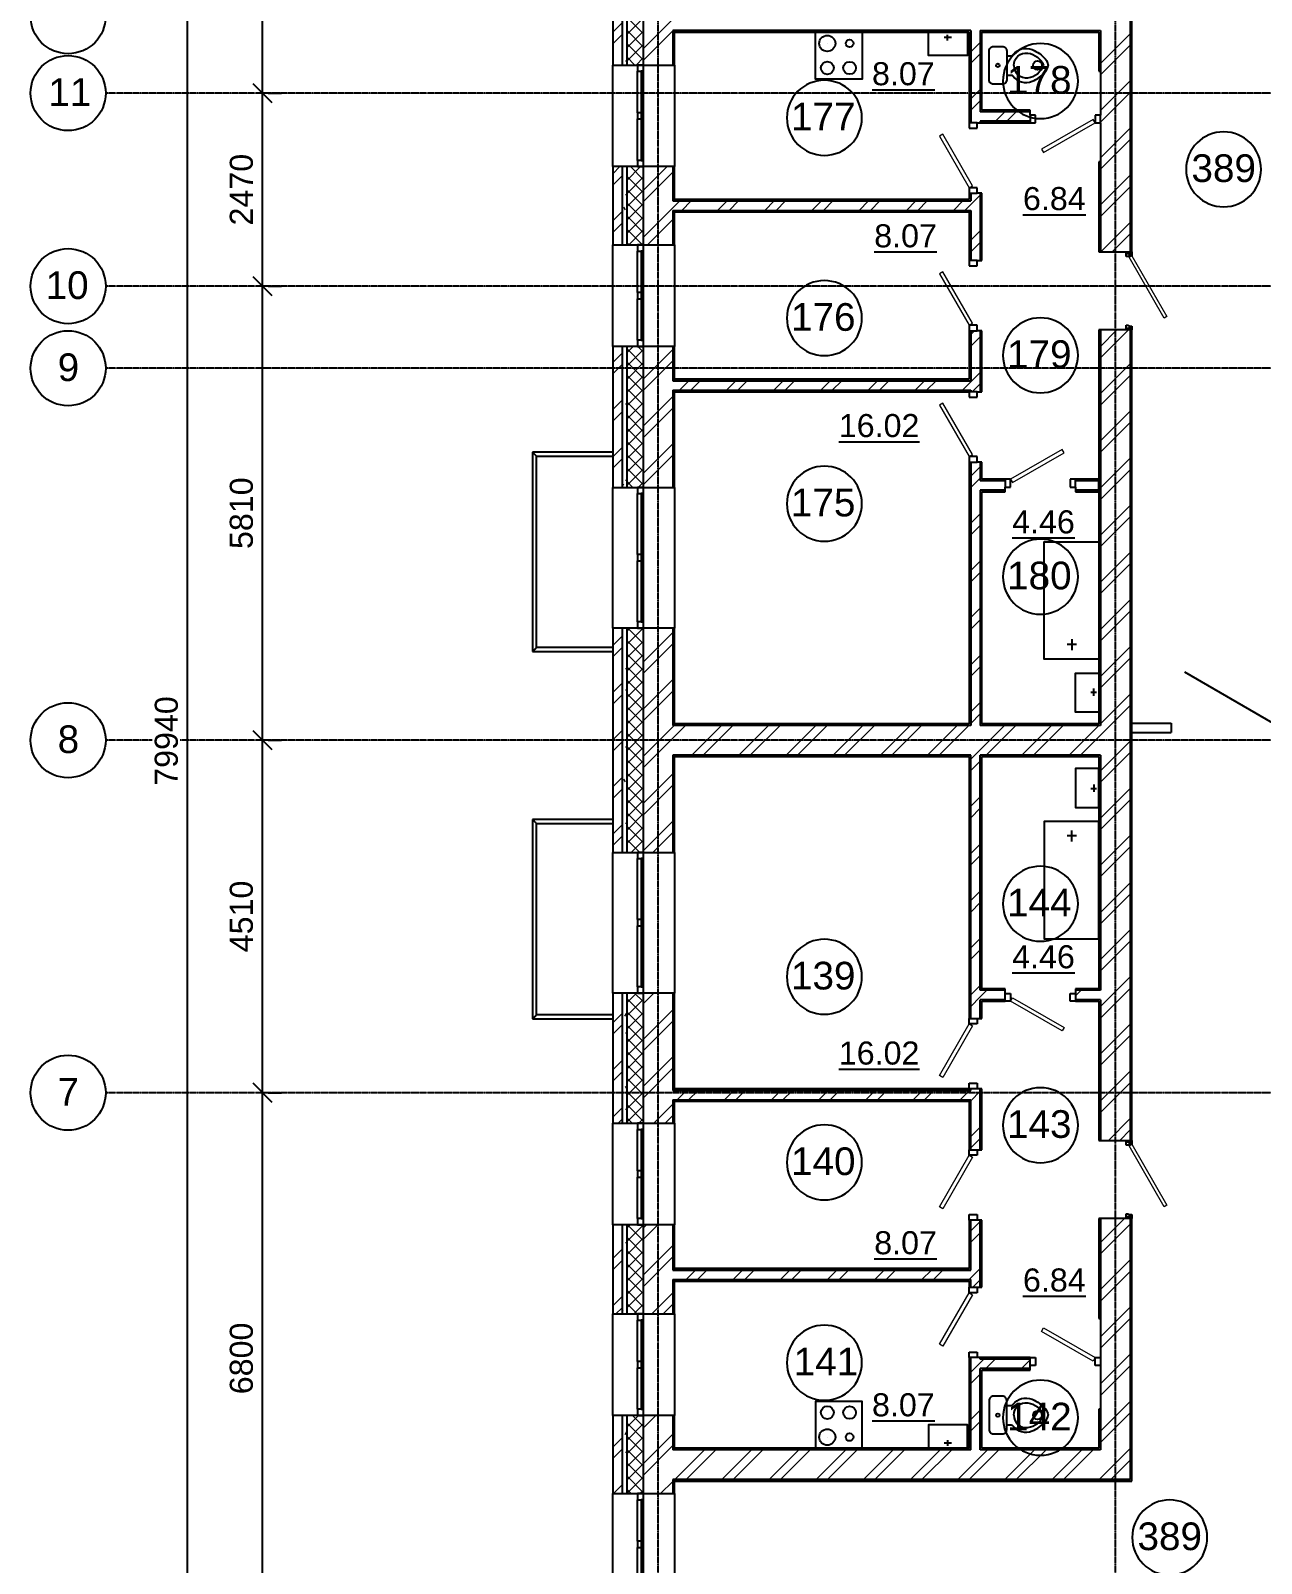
# Model space of a CAD drawing. Header units: millimetres. Extents: x -3463 to 813393, y -106315 to 159215.
# Drawn here: x 174326 to 190069, y 32450 to 52061 of the extents above; entities that cross this region are included whole.
import ezdxf

# ---------------------------------------------------------------- set-up
doc = ezdxf.new("R2010")
doc.units = ezdxf.units.MM
doc.linetypes.add('Линия сетки', pattern=[22.225, 12.7, -3.175, 3.175, -3.175])
doc.layers.add('AXIS_', color=252, linetype='Continuous')
doc.layers.add('PLANS_', color=252, linetype='Continuous')
doc.styles.add('arial', font='arial.ttf')
doc.styles.add('Arial_1', font='arial.ttf', dxfattribs={"height": 295.05988})

# ---------------------------------------------------------------- blocks, each defined once
blk = doc.blocks.new('_Oblique')
at = {"color": 0, "linetype": 'ByBlock', "lineweight": -2}
blk.add_line((-0.5, -0.5), (0.5, 0.5), dxfattribs=at)
blk = doc.blocks.new('A$Cd9ce3b92')
at = {"layer": 'AXIS_', "linetype": 'Линия сетки'}
for p, q in [((-6829, -44949), (-6829, 40039)), ((-979, -44949), (-979, 40039)), ((14647, 6864), (-13895, 6864)), ((14647, 4394), (-13895, 4394)), ((14647, 3344), (-13895, 3344)), ((14647, -1416), (-13895, -1416)), ((14647, -5926), (-13895, -5926))]:
    blk.add_line(p, q, dxfattribs=at)
at = {"layer": 'AXIS_'}
for p, q in [((-12848, -41636), (-12848, 38784)), ((-11888, 6624), (-11888, 13904)), ((-11888, 4154), (-11888, 7104)), ((-11817, 6864), (-11648, 6864)), ((-11817, 6864), (-11648, 6864)), ((-11888, -1656), (-11888, 4634)), ((-11817, 4394), (-11648, 4394)), ((-11817, 4394), (-11648, 4394)), ((-11888, -6166), (-11888, -1176)), ((-11817, -1416), (-11648, -1416)), ((-11817, -1416), (-11648, -1416)), ((-11888, -12966), (-11888, -5686)), ((-11817, -5926), (-11648, -5926)), ((-11817, -5926), (-11648, -5926))]:
    blk.add_line(p, q, dxfattribs=at)
for centre in [(-14375, 7849), (-14375, 6864), (-14375, 4394), (-14375, 3344), (-14375, -1416), (-14375, -5926)]:
    blk.add_circle(centre, 480, dxfattribs=at)
at = {"layer": 'PLANS_', "lineweight": 25}
for p, q in [((-7409, 9794), (-7409, 7224)), ((-769, 4834), (-769, 9109)), ((-6619, 7224), (-6619, 7644)), ((-6619, 7644), (-2849, 7644)), ((-2849, 7644), (-2849, 6484)), ((-2689, 6644), (-2689, 7644)), ((-2689, 7644), (-1189, 7644)), ((-1189, 7644), (-1189, 7144)), ((-7409, 7224), (-6619, 7224)), ((-1189, 7144), (-1169, 7144)), ((-1169, 7144), (-1169, 6584)), ((-2749, 6484), (-2069, 6484)), ((-2069, 6644), (-2689, 6644)), ((-2069, 6584), (-2069, 6644)), ((-1169, 6484), (-1169, 5984)), ((-6619, 5924), (-7409, 5924)), ((-7409, 5924), (-7409, 4924)), ((-6619, 5504), (-6619, 5924)), ((-1169, 5984), (-1189, 5984)), ((-1189, 5984), (-1189, 4834)), ((-2849, 5504), (-6619, 5504)), ((-2849, 5584), (-2849, 5504)), ((-2689, 5584), (-2749, 5584)), ((-2689, 4724), (-2689, 5584)), ((-6619, 4924), (-6619, 5344)), ((-6619, 5344), (-2849, 5344)), ((-2849, 5344), (-2849, 4724)), ((-7409, 4924), (-6619, 4924)), ((-2749, 4724), (-2689, 4724)), ((-1189, 4834), (-839, 4834)), ((-2849, 3824), (-2849, 3204)), ((-2689, 3824), (-2749, 3824)), ((-2689, 3044), (-2689, 3824)), ((-839, 3834), (-1189, 3834)), ((-1189, 3834), (-1189, -1206)), ((-769, -6536), (-769, 3834)), ((-6619, 3624), (-7409, 3624)), ((-7409, 3624), (-7409, 1819)), ((-6619, 3204), (-6619, 3624)), ((-2849, 3204), (-6619, 3204)), ((-6619, 1819), (-6619, 3044)), ((-6619, 3044), (-2849, 3044)), ((-2749, 3044), (-2689, 3044)), ((-2849, 2144), (-2849, -1206)), ((-2689, 2144), (-2749, 2144)), ((-2689, 1924), (-2689, 2144)), ((-7409, 1819), (-6619, 1819)), ((-2389, 1924), (-2689, 1924)), ((-2389, 1764), (-2389, 1824)), ((-1189, 1924), (-1489, 1924)), ((-1489, 1824), (-1489, 1764)), ((-1189, 1764), (-1189, 1924)), ((-2689, -1206), (-2689, 1764)), ((-2689, 1764), (-2389, 1764)), ((-1489, 1764), (-1189, 1764)), ((-6619, 19), (-7409, 19)), ((-7409, 19), (-7409, -2851)), ((-6619, -1206), (-6619, 19)), ((-2849, -1206), (-6619, -1206)), ((-1189, -1206), (-2689, -1206)), ((-6619, -2851), (-6619, -1626)), ((-6619, -1626), (-2849, -1626)), ((-2849, -1626), (-2849, -4976)), ((-2689, -1626), (-1189, -1626)), ((-2689, -4596), (-2689, -1626)), ((-1189, -1626), (-1189, -4596)), ((-7409, -2851), (-6619, -2851)), ((-6619, -4651), (-7409, -4651)), ((-7409, -4651), (-7409, -6316)), ((-6619, -5876), (-6619, -4651)), ((-2389, -4596), (-2689, -4596)), ((-2389, -4656), (-2389, -4596)), ((-1189, -4596), (-1489, -4596)), ((-1489, -4596), (-1489, -4656)), ((-2689, -4976), (-2689, -4756)), ((-2689, -4756), (-2389, -4756)), ((-1489, -4756), (-1189, -4756)), ((-1189, -4756), (-1189, -6536)), ((-2749, -4976), (-2689, -4976)), ((-2849, -5876), (-6619, -5876)), ((-2689, -5876), (-2749, -5876)), ((-2689, -6656), (-2689, -5876)), ((-6619, -6316), (-6619, -6036)), ((-6619, -6036), (-2849, -6036)), ((-2849, -6036), (-2849, -6656)), ((-7409, -6316), (-6619, -6316)), ((-2749, -6656), (-2689, -6656)), ((-1189, -6536), (-839, -6536)), ((-6619, -7616), (-7409, -7616)), ((-7409, -7616), (-7409, -8756)), ((-6619, -8176), (-6619, -7616)), ((-2849, -7556), (-2849, -8176)), ((-2689, -7556), (-2749, -7556)), ((-2689, -8416), (-2689, -7556)), ((-839, -7536), (-1189, -7536)), ((-1189, -7536), (-1189, -8816)), ((-769, -10896), (-769, -7536)), ((-2849, -8176), (-6619, -8176)), ((-6619, -8756), (-6619, -8336)), ((-6619, -8336), (-2849, -8336)), ((-2849, -8336), (-2849, -8416)), ((-2749, -8416), (-2689, -8416)), ((-7409, -8756), (-6619, -8756)), ((-1189, -8816), (-1169, -8816)), ((-1169, -8816), (-1169, -9316)), ((-2849, -9316), (-2849, -10476)), ((-2069, -9316), (-2749, -9316)), ((-2689, -10476), (-2689, -9476)), ((-2689, -9476), (-2069, -9476)), ((-2069, -9476), (-2069, -9416)), ((-1169, -9416), (-1169, -9976)), ((-1169, -9976), (-1189, -9976)), ((-1189, -9976), (-1189, -10476)), ((-6619, -10056), (-7409, -10056)), ((-7409, -10056), (-7409, -11056)), ((-6619, -10476), (-6619, -10056)), ((-2849, -10476), (-6619, -10476)), ((-1189, -10476), (-2689, -10476)), ((-6619, -11056), (-6619, -10896)), ((-6619, -10896), (-769, -10896)), ((-7409, -11056), (-6619, -11056))]:
    blk.add_line(p, q, dxfattribs=at)
at = {"layer": 'PLANS_'}
for p, q in [((-7289, 9794), (-7289, 7224)), ((-7229, 9794), (-7229, 7224)), ((-7019, 9794), (-7019, 7224)), ((-789, 9089), (-789, 4834)), ((-6639, 7664), (-6639, 7224)), ((-2829, 7664), (-6639, 7664)), ((-6619, 7664), (-6619, 7644)), ((-2829, 7664), (-2829, 6484)), ((-2709, 7664), (-2709, 6624)), ((-2709, 7664), (-1169, 7664)), ((-1169, 7664), (-1169, 7144)), ((-7409, 5924), (-7409, 7224)), ((-7014, 7224), (-7094, 7224)), ((-7094, 7224), (-7094, 7144)), ((-7094, 7144), (-7014, 7144)), ((-7094, 6614), (-7094, 7144)), ((-7014, 7144), (-7044, 7144)), ((-7044, 7144), (-7044, 6004)), ((-7014, 7144), (-7014, 7224)), ((-7014, 6004), (-7014, 7144)), ((-6619, 7224), (-6619, 5924)), ((-7014, 6614), (-7094, 6614)), ((-7094, 6614), (-7094, 6534)), ((-7094, 6534), (-7014, 6534)), ((-7094, 6004), (-7094, 6534)), ((-7014, 6534), (-7014, 6614)), ((-2749, 6484), (-2849, 6484)), ((-2849, 6484), (-2849, 6414)), ((-2749, 6414), (-2749, 6484)), ((-2069, 6624), (-2709, 6624)), ((-2709, 6504), (-2709, 6484)), ((-2069, 6504), (-2709, 6504)), ((-1999, 6584), (-2069, 6584)), ((-2069, 6584), (-2069, 6484)), ((-2069, 6484), (-1999, 6484)), ((-1999, 6484), (-1999, 6584)), ((-1169, 6584), (-1239, 6584)), ((-1239, 6584), (-1239, 6484)), ((-1239, 6484), (-1169, 6484)), ((-1169, 6484), (-1169, 6584)), ((-2849, 6414), (-2749, 6414)), ((-7289, 5924), (-7289, 4924)), ((-7229, 5924), (-7229, 4924)), ((-7014, 6004), (-7094, 6004)), ((-7094, 6004), (-7094, 5924)), ((-7094, 5924), (-7014, 5924)), ((-7044, 6004), (-7014, 6004)), ((-7019, 5924), (-7019, 4924)), ((-7014, 5924), (-7014, 6004)), ((-6639, 5924), (-6639, 5484)), ((-1169, 5984), (-1169, 4834)), ((-6619, 5504), (-6619, 5484)), ((-2849, 5654), (-2849, 5584)), ((-2749, 5654), (-2849, 5654)), ((-2849, 5584), (-2749, 5584)), ((-2829, 5584), (-2829, 5484)), ((-2749, 5584), (-2749, 5654)), ((-2709, 5584), (-2709, 4724)), ((-6639, 5484), (-2829, 5484)), ((-6639, 5364), (-6639, 4924)), ((-6639, 5364), (-2829, 5364)), ((-6619, 5364), (-6619, 5344)), ((-2829, 5364), (-2829, 4724)), ((-7409, 3624), (-7409, 4924)), ((-7014, 4924), (-7094, 4924)), ((-7094, 4924), (-7094, 4844)), ((-7014, 4844), (-7014, 4924)), ((-6619, 4924), (-6619, 3624)), ((-7094, 4844), (-7014, 4844)), ((-7094, 4314), (-7094, 4844)), ((-7014, 4844), (-7044, 4844)), ((-7044, 4844), (-7044, 3704)), ((-7014, 3704), (-7014, 4844)), ((-2749, 4724), (-2849, 4724)), ((-2849, 4724), (-2849, 4654)), ((-2749, 4654), (-2749, 4724)), ((-839, 4834), (-769, 4834)), ((-839, 4814), (-839, 4834)), ((-839, 4774), (-839, 4814)), ((-839, 4814), (-769, 4814)), ((-769, 4814), (-839, 4814)), ((-809, 4774), (-839, 4774)), ((-809, 4784), (-809, 4774)), ((-769, 4784), (-809, 4784)), ((-769, 4834), (-769, 4814)), ((-769, 4814), (-769, 4784)), ((-2849, 4654), (-2749, 4654)), ((-7014, 4314), (-7094, 4314)), ((-7094, 4314), (-7094, 4234)), ((-7094, 4234), (-7014, 4234)), ((-7094, 3704), (-7094, 4234)), ((-7014, 4234), (-7014, 4314)), ((-2849, 3894), (-2849, 3824)), ((-2749, 3894), (-2849, 3894)), ((-2849, 3824), (-2749, 3824)), ((-2829, 3824), (-2829, 3184)), ((-2749, 3824), (-2749, 3894)), ((-2709, 3824), (-2709, 3044)), ((-1169, 3834), (-1169, -1226)), ((-839, 3894), (-809, 3894)), ((-839, 3854), (-839, 3894)), ((-769, 3854), (-839, 3854)), ((-839, 3834), (-839, 3854)), ((-839, 3854), (-769, 3854)), ((-769, 3834), (-839, 3834)), ((-809, 3894), (-809, 3884)), ((-809, 3884), (-769, 3884)), ((-789, 3834), (-789, -6536)), ((-769, 3884), (-769, 3854)), ((-769, 3854), (-769, 3834)), ((-7289, 3624), (-7289, 1819)), ((-7229, 3624), (-7229, 1819)), ((-7014, 3704), (-7094, 3704)), ((-7094, 3704), (-7094, 3624)), ((-7094, 3624), (-7014, 3624)), ((-7044, 3704), (-7014, 3704)), ((-7019, 3624), (-7019, 1819)), ((-7014, 3624), (-7014, 3704)), ((-6639, 3624), (-6639, 3184)), ((-6639, 3184), (-2829, 3184)), ((-6619, 3204), (-6619, 3184)), ((-6639, 3064), (-6639, 1819)), ((-6639, 3064), (-2829, 3064)), ((-6619, 3064), (-6619, 3044)), ((-2749, 3044), (-2849, 3044)), ((-2849, 3044), (-2849, 2974)), ((-2849, 2974), (-2749, 2974)), ((-2829, 3064), (-2829, 3044)), ((-2749, 2974), (-2749, 3044)), ((-7409, 2269), (-8434, 2269)), ((-8434, 2269), (-8434, -281)), ((-8384, 2219), (-7409, 2219)), ((-8384, -231), (-8384, 2219)), ((-2849, 2214), (-2849, 2144)), ((-2749, 2214), (-2849, 2214)), ((-2749, 2144), (-2749, 2214)), ((-2849, 2144), (-2749, 2144)), ((-2829, 2144), (-2829, -1226)), ((-2709, 2144), (-2709, 1904)), ((-7409, 19), (-7409, 1819)), ((-7014, 1819), (-7094, 1819)), ((-7094, 1819), (-7094, 1739)), ((-7014, 1739), (-7014, 1819)), ((-6619, 1819), (-6619, 19)), ((-2389, 1904), (-2709, 1904)), ((-2709, 1784), (-2709, -1226)), ((-2389, 1784), (-2709, 1784)), ((-2319, 1924), (-2389, 1924)), ((-2389, 1924), (-2389, 1824)), ((-2389, 1824), (-2319, 1824)), ((-2319, 1824), (-2319, 1924)), ((-1559, 1924), (-1559, 1824)), ((-1489, 1924), (-1559, 1924)), ((-1559, 1824), (-1489, 1824)), ((-1489, 1824), (-1489, 1924)), ((-1189, 1904), (-1489, 1904)), ((-1189, 1784), (-1489, 1784)), ((-7094, 1739), (-7014, 1739)), ((-7094, 959), (-7094, 1739)), ((-7014, 1739), (-7044, 1739)), ((-7044, 1739), (-7044, 99)), ((-7014, 99), (-7014, 1739)), ((-7014, 959), (-7094, 959)), ((-7094, 959), (-7094, 879)), ((-7094, 879), (-7014, 879)), ((-7094, 99), (-7094, 879)), ((-7014, 879), (-7014, 959)), ((-7289, 19), (-7289, -2851)), ((-7229, 19), (-7229, -2851)), ((-7014, 99), (-7094, 99)), ((-7094, 99), (-7094, 19)), ((-7094, 19), (-7014, 19)), ((-7044, 99), (-7014, 99)), ((-7019, 19), (-7019, -2851)), ((-7014, 19), (-7014, 99)), ((-6639, 19), (-6639, -1226)), ((-8434, -281), (-7409, -281)), ((-7409, -231), (-8384, -231)), ((-2829, -1226), (-6639, -1226)), ((-6619, -1206), (-6619, -1226)), ((-1169, -1226), (-2709, -1226)), ((-6639, -1606), (-6639, -2851)), ((-2829, -1606), (-6639, -1606)), ((-6619, -1606), (-6619, -1626)), ((-2829, -4976), (-2829, -1606)), ((-1169, -1606), (-2709, -1606)), ((-2709, -4616), (-2709, -1606)), ((-1169, -1606), (-1169, -4616)), ((-7409, -2431), (-8434, -2431)), ((-8434, -2431), (-8434, -4981)), ((-8384, -2481), (-7409, -2481)), ((-8384, -4931), (-8384, -2481)), ((-7409, -4651), (-7409, -2851)), ((-7014, -2851), (-7094, -2851)), ((-7094, -2851), (-7094, -2931)), ((-7094, -2931), (-7014, -2931)), ((-7094, -3711), (-7094, -2931)), ((-7014, -2931), (-7044, -2931)), ((-7044, -2931), (-7044, -4571)), ((-7014, -2931), (-7014, -2851)), ((-7014, -4571), (-7014, -2931)), ((-6619, -2851), (-6619, -4651)), ((-7014, -3711), (-7094, -3711)), ((-7094, -3711), (-7094, -3791)), ((-7014, -3791), (-7014, -3711)), ((-7094, -3791), (-7014, -3791)), ((-7094, -4571), (-7094, -3791)), ((-7289, -4651), (-7289, -6316)), ((-7229, -4651), (-7229, -6316)), ((-7014, -4571), (-7094, -4571)), ((-7094, -4571), (-7094, -4651)), ((-7094, -4651), (-7014, -4651)), ((-7044, -4571), (-7014, -4571)), ((-7019, -4651), (-7019, -6316)), ((-7014, -4651), (-7014, -4571)), ((-6639, -4651), (-6639, -5896)), ((-2389, -4616), (-2709, -4616)), ((-2389, -4656), (-2319, -4656)), ((-2389, -4756), (-2389, -4656)), ((-2319, -4656), (-2319, -4756)), ((-1559, -4656), (-1489, -4656)), ((-1559, -4756), (-1559, -4656)), ((-1169, -4616), (-1489, -4616)), ((-1489, -4656), (-1489, -4756)), ((-2709, -4976), (-2709, -4736)), ((-2389, -4736), (-2709, -4736)), ((-2319, -4756), (-2389, -4756)), ((-1489, -4756), (-1559, -4756)), ((-1169, -4736), (-1489, -4736)), ((-1169, -4736), (-1169, -6536)), ((-8434, -4981), (-7409, -4981)), ((-7409, -4931), (-8384, -4931)), ((-2849, -4976), (-2749, -4976)), ((-2849, -5046), (-2849, -4976)), ((-2749, -5046), (-2849, -5046)), ((-2749, -4976), (-2749, -5046)), ((-6619, -5876), (-6619, -5896)), ((-2849, -5876), (-2849, -5806)), ((-2849, -5806), (-2749, -5806)), ((-2749, -5876), (-2849, -5876)), ((-2829, -5896), (-2829, -5876)), ((-2749, -5806), (-2749, -5876)), ((-2709, -6656), (-2709, -5876)), ((-6639, -5896), (-2829, -5896)), ((-6639, -6016), (-6639, -6316)), ((-6639, -6016), (-2829, -6016)), ((-6619, -6016), (-6619, -6036)), ((-2829, -6656), (-2829, -6016)), ((-7409, -7616), (-7409, -6316)), ((-7014, -6316), (-7094, -6316)), ((-7094, -6316), (-7094, -6396)), ((-7094, -6396), (-7014, -6396)), ((-7094, -6926), (-7094, -6396)), ((-7014, -6396), (-7044, -6396)), ((-7044, -6396), (-7044, -7536)), ((-7014, -6396), (-7014, -6316)), ((-7014, -7536), (-7014, -6396)), ((-6619, -6316), (-6619, -7616)), ((-2849, -6656), (-2749, -6656)), ((-2849, -6726), (-2849, -6656)), ((-2749, -6656), (-2749, -6726)), ((-839, -6536), (-769, -6536)), ((-839, -6556), (-839, -6536)), ((-839, -6596), (-839, -6556)), ((-839, -6556), (-769, -6556)), ((-769, -6556), (-839, -6556)), ((-809, -6596), (-839, -6596)), ((-809, -6586), (-809, -6596)), ((-769, -6586), (-809, -6586)), ((-769, -6536), (-769, -6556)), ((-769, -6556), (-769, -6586)), ((-2749, -6726), (-2849, -6726)), ((-7014, -6926), (-7094, -6926)), ((-7094, -6926), (-7094, -7006)), ((-7094, -7006), (-7014, -7006)), ((-7094, -7536), (-7094, -7006)), ((-7014, -7006), (-7014, -6926)), ((-7289, -7616), (-7289, -8756)), ((-7229, -7616), (-7229, -8756)), ((-7014, -7536), (-7094, -7536)), ((-7094, -7536), (-7094, -7616)), ((-7094, -7616), (-7014, -7616)), ((-7044, -7536), (-7014, -7536)), ((-7019, -7616), (-7019, -8756)), ((-7014, -7616), (-7014, -7536)), ((-6639, -7616), (-6639, -8196)), ((-2849, -7556), (-2849, -7486)), ((-2849, -7486), (-2749, -7486)), ((-2749, -7556), (-2849, -7556)), ((-2829, -8196), (-2829, -7556)), ((-2749, -7486), (-2749, -7556)), ((-2709, -8416), (-2709, -7556)), ((-1169, -7536), (-1169, -8816)), ((-839, -7476), (-809, -7476)), ((-839, -7516), (-839, -7476)), ((-769, -7516), (-839, -7516)), ((-839, -7536), (-839, -7516)), ((-839, -7516), (-769, -7516)), ((-769, -7536), (-839, -7536)), ((-809, -7476), (-809, -7486)), ((-809, -7486), (-769, -7486)), ((-789, -7536), (-789, -10876)), ((-769, -7486), (-769, -7516)), ((-769, -7516), (-769, -7536)), ((-6639, -8196), (-2829, -8196)), ((-6619, -8176), (-6619, -8196)), ((-6639, -8316), (-6639, -8756)), ((-6639, -8316), (-2829, -8316)), ((-6619, -8316), (-6619, -8336)), ((-2849, -8416), (-2749, -8416)), ((-2849, -8486), (-2849, -8416)), ((-2829, -8416), (-2829, -8316)), ((-2749, -8416), (-2749, -8486)), ((-2749, -8486), (-2849, -8486)), ((-7409, -10056), (-7409, -8756)), ((-7014, -8756), (-7094, -8756)), ((-7094, -8756), (-7094, -8836)), ((-7014, -8836), (-7014, -8756)), ((-6619, -8756), (-6619, -10056)), ((-7094, -8836), (-7014, -8836)), ((-7094, -9366), (-7094, -8836)), ((-7014, -8836), (-7044, -8836)), ((-7044, -8836), (-7044, -9976)), ((-7014, -9976), (-7014, -8836)), ((-7014, -9366), (-7094, -9366)), ((-7094, -9366), (-7094, -9446)), ((-7014, -9446), (-7014, -9366)), ((-2849, -9316), (-2849, -9246)), ((-2849, -9246), (-2749, -9246)), ((-2749, -9316), (-2849, -9316)), ((-2829, -10496), (-2829, -9316)), ((-2749, -9246), (-2749, -9316)), ((-2709, -9336), (-2709, -9316)), ((-2069, -9336), (-2709, -9336)), ((-2069, -9316), (-1999, -9316)), ((-2069, -9416), (-2069, -9316)), ((-1999, -9316), (-1999, -9416)), ((-1239, -9416), (-1239, -9316)), ((-1239, -9316), (-1169, -9316)), ((-1169, -9316), (-1169, -9416)), ((-7094, -9446), (-7014, -9446)), ((-7094, -9976), (-7094, -9446)), ((-2709, -10496), (-2709, -9456)), ((-2069, -9456), (-2709, -9456)), ((-1999, -9416), (-2069, -9416)), ((-1169, -9416), (-1239, -9416)), ((-7014, -9976), (-7094, -9976)), ((-7094, -9976), (-7094, -10056)), ((-7044, -9976), (-7014, -9976)), ((-7014, -10056), (-7014, -9976)), ((-1169, -9976), (-1169, -10496)), ((-7289, -10056), (-7289, -11056)), ((-7229, -10056), (-7229, -11056)), ((-7094, -10056), (-7014, -10056)), ((-7019, -10056), (-7019, -11056)), ((-6639, -10056), (-6639, -10496)), ((-2829, -10496), (-6639, -10496)), ((-6619, -10476), (-6619, -10496)), ((-1169, -10496), (-2709, -10496)), ((-6639, -10876), (-6639, -11056)), ((-789, -10876), (-6639, -10876)), ((-6619, -10876), (-6619, -10896)), ((-7409, -12356), (-7409, -11056)), ((-7014, -11056), (-7094, -11056)), ((-7094, -11056), (-7094, -11136)), ((-7094, -11136), (-7014, -11136)), ((-7094, -11666), (-7094, -11136)), ((-7014, -11136), (-7044, -11136)), ((-7044, -11136), (-7044, -12276)), ((-7014, -11136), (-7014, -11056)), ((-7014, -12276), (-7014, -11136)), ((-6619, -11056), (-6619, -12356)), ((-7014, -11666), (-7094, -11666)), ((-7094, -11666), (-7094, -11746)), ((-7094, -11746), (-7014, -11746)), ((-7094, -12276), (-7094, -11746)), ((-7014, -11746), (-7014, -11666))]:
    blk.add_line(p, q, dxfattribs=at)
at = {"layer": 'PLANS_', "linetype": 'Continuous', "lineweight": 9}
for p, q in [((-7409, 7642), (-7289, 7762)), ((-7019, 7627), (-7229, 7837)), ((-7229, 7614), (-7019, 7824)), ((-7019, 7458), (-7229, 7668)), ((-7229, 7444), (-7019, 7654)), ((-7019, 7429), (-6639, 7809)), ((-7019, 7282), (-6639, 7662)), ((-7409, 7496), (-7289, 7616)), ((-7019, 7288), (-7229, 7498)), ((-7229, 7274), (-7019, 7484)), ((-2829, 7394), (-2709, 7514)), ((-1169, 7244), (-789, 7624)), ((-1169, 7098), (-789, 7478)), ((-7245, 7276), (-7229, 7276)), ((-7124, 7224), (-7229, 7328)), ((-7110, 7224), (-7019, 7315)), ((-2829, 7248), (-2709, 7368)), ((-2829, 6791), (-2709, 6911)), ((-1169, 6641), (-789, 7021)), ((-1169, 6494), (-789, 6874)), ((-2829, 6645), (-2709, 6765)), ((-2513, 6504), (-2393, 6624)), ((-2367, 6504), (-2247, 6624)), ((-1169, 6037), (-789, 6417)), ((-1169, 5891), (-789, 6271)), ((-7409, 5832), (-7317, 5924)), ((-7229, 5917), (-7222, 5924)), ((-7229, 5747), (-7052, 5924)), ((-7019, 5761), (-7182, 5924)), ((-7019, 5618), (-6714, 5924)), ((-7409, 5686), (-7289, 5806)), ((-7019, 5591), (-7229, 5801)), ((-7229, 5577), (-7019, 5787)), ((-7019, 5472), (-6639, 5852)), ((-1169, 5434), (-789, 5814)), ((-7245, 5569), (-7229, 5569)), ((-7019, 5421), (-7229, 5631)), ((-7229, 5408), (-7019, 5618)), ((-2829, 5438), (-2709, 5558)), ((-1169, 5287), (-789, 5667)), ((-7409, 5228), (-7289, 5348)), ((-7247, 5371), (-7267, 5406)), ((-7019, 5251), (-7229, 5461)), ((-7229, 5238), (-7019, 5448)), ((-7019, 5015), (-6639, 5395)), ((-6639, 5395), (-6550, 5484)), ((-6524, 5364), (-6404, 5484)), ((-6067, 5364), (-5947, 5484)), ((-5920, 5364), (-5800, 5484)), ((-5463, 5364), (-5343, 5484)), ((-5317, 5364), (-5197, 5484)), ((-4860, 5364), (-4740, 5484)), ((-4714, 5364), (-4594, 5484)), ((-4256, 5364), (-4136, 5484)), ((-4110, 5364), (-3990, 5484)), ((-3653, 5364), (-3533, 5484)), ((-3507, 5364), (-3387, 5484)), ((-3049, 5364), (-2929, 5484)), ((-2903, 5364), (-2829, 5438)), ((-7409, 5082), (-7289, 5202)), ((-7019, 5082), (-7229, 5292)), ((-7229, 5068), (-7019, 5278)), ((-7030, 4924), (-7229, 5122)), ((-7204, 4924), (-7019, 5109)), ((-6964, 4924), (-6639, 5249)), ((-2829, 4981), (-2709, 5101)), ((-1165, 4834), (-789, 5210)), ((-7200, 4924), (-7229, 4952)), ((-7034, 4924), (-7019, 4939)), ((-2829, 4834), (-2709, 4954)), ((-1019, 4834), (-789, 5064)), ((-2829, 3774), (-2779, 3824)), ((-2829, 3627), (-2709, 3747)), ((-1169, 3623), (-959, 3834)), ((-1169, 3477), (-812, 3834)), ((-7409, 3418), (-7289, 3538)), ((-7229, 3541), (-7146, 3624)), ((-7019, 3385), (-7229, 3595)), ((-7229, 3371), (-7019, 3581)), ((-7019, 3554), (-7088, 3624)), ((-7019, 3204), (-6639, 3584)), ((-7409, 3272), (-7289, 3392)), ((-7019, 3215), (-7229, 3425)), ((-7229, 3201), (-7019, 3411)), ((-7019, 3058), (-6639, 3438)), ((-6626, 3462), (-6639, 3440)), ((-1169, 3020), (-789, 3400)), ((-7019, 3045), (-7229, 3255)), ((-7229, 3032), (-7019, 3242)), ((-6556, 3064), (-6436, 3184)), ((-6410, 3064), (-6290, 3184)), ((-5953, 3064), (-5833, 3184)), ((-5807, 3064), (-5687, 3184)), ((-5349, 3064), (-5229, 3184)), ((-5203, 3064), (-5083, 3184)), ((-4746, 3064), (-4626, 3184)), ((-4600, 3064), (-4480, 3184)), ((-4142, 3064), (-4022, 3184)), ((-3996, 3064), (-3876, 3184)), ((-3539, 3064), (-3419, 3184)), ((-3393, 3064), (-3273, 3184)), ((-2935, 3064), (-2829, 3170)), ((-2829, 3170), (-2709, 3290)), ((-2809, 3044), (-2709, 3144)), ((-1169, 2873), (-789, 3253)), ((-7019, 2876), (-7229, 3086)), ((-7229, 2862), (-7019, 3072)), ((-7019, 2601), (-6639, 2981)), ((-7409, 2814), (-7289, 2934)), ((-7409, 2668), (-7289, 2788)), ((-7245, 2887), (-7229, 2887)), ((-7019, 2706), (-7229, 2916)), ((-7229, 2692), (-7019, 2902)), ((-7019, 2536), (-7229, 2746)), ((-7019, 2455), (-6639, 2835)), ((-1169, 2416), (-789, 2796)), ((-7229, 2523), (-7019, 2733)), ((-7019, 2366), (-7229, 2576)), ((-7229, 2353), (-7019, 2563)), ((-1169, 2270), (-789, 2650)), ((-7019, 2197), (-7229, 2407)), ((-7229, 2183), (-7019, 2393)), ((-7019, 1997), (-6639, 2377)), ((-7409, 2211), (-7289, 2331)), ((-7409, 2065), (-7289, 2185)), ((-7019, 2027), (-7229, 2237)), ((-7229, 2014), (-7019, 2224)), ((-7019, 1851), (-6639, 2231)), ((-1169, 1813), (-789, 2193)), ((-7019, 1857), (-7229, 2067)), ((-7229, 1844), (-7019, 2054)), ((-6619, 2012), (-6623, 2005)), ((-2829, 1963), (-2709, 2083)), ((-1169, 1666), (-789, 2046)), ((-7269, 1862), (-7289, 1827)), ((-7245, 1912), (-7229, 1912)), ((-7150, 1819), (-7229, 1898)), ((-7084, 1819), (-7019, 1884)), ((-2829, 1817), (-2709, 1937)), ((-2405, 1784), (-2389, 1800)), ((-1169, 1209), (-789, 1589)), ((-2829, 1360), (-2709, 1480)), ((-1169, 1063), (-789, 1443)), ((-2829, 1213), (-2709, 1333)), ((-1169, 606), (-789, 986)), ((-2829, 756), (-2709, 876)), ((-1169, 460), (-789, 840)), ((-2829, 610), (-2709, 730)), ((-2829, 153), (-2709, 273)), ((-1169, 2), (-789, 382)), ((-1169, -144), (-789, 236)), ((-7229, -23), (-7188, 18)), ((-7229, -193), (-7019, 17)), ((-7019, -179), (-7215, 17)), ((-7019, -9), (-7047, 18)), ((-2829, 6), (-2709, 126)), ((-7409, -203), (-7289, -83)), ((-7019, -349), (-7229, -139)), ((-7229, -362), (-7019, -152)), ((-7019, -416), (-6639, -36)), ((-7019, -563), (-6639, -183)), ((-7409, -349), (-7289, -229)), ((-7019, -519), (-7229, -309)), ((-7229, -532), (-7019, -322)), ((-2829, -451), (-2709, -331)), ((-1169, -601), (-789, -221)), ((-1169, -747), (-789, -367)), ((-7229, -513), (-7241, -492)), ((-7019, -688), (-7229, -478)), ((-7229, -702), (-7019, -492)), ((-2829, -597), (-2709, -477)), ((-7409, -806), (-7289, -686)), ((-7245, -770), (-7229, -770)), ((-7019, -858), (-7229, -648)), ((-7229, -871), (-7019, -661)), ((-7019, -1020), (-6639, -640)), ((-7409, -953), (-7289, -833)), ((-7019, -1028), (-7229, -818)), ((-7229, -1041), (-7019, -831)), ((-7019, -1166), (-6639, -786)), ((-2829, -1054), (-2709, -934)), ((-1169, -1205), (-789, -825)), ((-1169, -1351), (-789, -971)), ((-7019, -1197), (-7229, -987)), ((-7229, -1211), (-7019, -1001)), ((-7019, -1367), (-7229, -1157)), ((-7229, -1381), (-7019, -1171)), ((-2829, -1200), (-2709, -1080)), ((-7409, -1410), (-7289, -1290)), ((-7019, -1537), (-7229, -1327)), ((-7229, -1550), (-7019, -1340)), ((-7019, -1623), (-6639, -1243)), ((-6639, -1243), (-6622, -1226)), ((-6639, -1390), (-6476, -1226)), ((-6399, -1606), (-6019, -1226)), ((-6252, -1606), (-5872, -1226)), ((-5795, -1606), (-5415, -1226)), ((-5649, -1606), (-5269, -1226)), ((-5192, -1606), (-4812, -1226)), ((-5045, -1606), (-4665, -1226)), ((-4588, -1606), (-4208, -1226)), ((-4442, -1606), (-4062, -1226)), ((-3985, -1606), (-3605, -1226)), ((-3838, -1606), (-3458, -1226)), ((-3381, -1606), (-3001, -1226)), ((-3235, -1606), (-2855, -1226)), ((-2778, -1606), (-2398, -1226)), ((-2631, -1606), (-2251, -1226)), ((-2174, -1606), (-1794, -1226)), ((-2028, -1606), (-1648, -1226)), ((-1571, -1606), (-1191, -1226)), ((-1424, -1606), (-1169, -1351)), ((-7409, -1556), (-7289, -1436)), ((-7245, -1502), (-7229, -1502)), ((-7019, -1706), (-7229, -1496)), ((-7229, -1720), (-7019, -1510)), ((-7019, -1770), (-6639, -1390)), ((-1169, -1808), (-789, -1428)), ((-7019, -1876), (-7229, -1666)), ((-7229, -1890), (-7019, -1680)), ((-2829, -1658), (-2778, -1606)), ((-2829, -1804), (-2709, -1684)), ((-1169, -1954), (-789, -1574)), ((-7409, -2013), (-7289, -1893)), ((-7245, -1948), (-7265, -1913)), ((-7019, -2046), (-7229, -1836)), ((-7229, -2059), (-7019, -1849)), ((-7019, -2227), (-6639, -1847)), ((-7409, -2160), (-7289, -2040)), ((-7019, -2216), (-7229, -2006)), ((-7229, -2229), (-7019, -2019)), ((-7019, -2373), (-6639, -1993)), ((-2829, -2261), (-2709, -2141)), ((-1169, -2412), (-789, -2032)), ((-7019, -2385), (-7229, -2175)), ((-7229, -2399), (-7019, -2189)), ((-7019, -2555), (-7229, -2345)), ((-2829, -2407), (-2709, -2287)), ((-1169, -2558), (-789, -2178)), ((-7409, -2617), (-7289, -2497)), ((-7245, -2477), (-7229, -2477)), ((-7229, -2569), (-7019, -2359)), ((-7019, -2725), (-7229, -2515)), ((-7229, -2738), (-7019, -2528)), ((-7019, -2830), (-6639, -2450)), ((-7409, -2763), (-7289, -2643)), ((-7062, -2851), (-7229, -2684)), ((-7172, -2851), (-7019, -2698)), ((-6894, -2851), (-6639, -2597)), ((-2829, -2865), (-2709, -2745)), ((-1169, -3015), (-789, -2635)), ((-2829, -3011), (-2709, -2891)), ((-1169, -3161), (-789, -2781)), ((-1169, -3619), (-789, -3239)), ((-2829, -3468), (-2709, -3348)), ((-2829, -3614), (-2709, -3494)), ((-1169, -3765), (-789, -3385)), ((-1169, -4222), (-789, -3842)), ((-2829, -4072), (-2709, -3952)), ((-2829, -4218), (-2709, -4098)), ((-1169, -4368), (-789, -3988)), ((-1169, -4825), (-789, -4445)), ((-7229, -4775), (-7106, -4651)), ((-7019, -4761), (-7129, -4651)), ((-7019, -4787), (-6883, -4651)), ((-2829, -4675), (-2709, -4555)), ((-2829, -4821), (-2709, -4701)), ((-2709, -4701), (-2624, -4616)), ((-1489, -4688), (-1417, -4616)), ((-1169, -4972), (-789, -4592)), ((-7019, -4931), (-7229, -4721)), ((-7229, -4944), (-7019, -4734)), ((-7019, -5101), (-7229, -4891)), ((-7019, -5244), (-6639, -4864)), ((-7409, -5031), (-7289, -4911)), ((-7409, -5177), (-7289, -5057)), ((-7238, -4913), (-7259, -4948)), ((-7229, -5114), (-7019, -4904)), ((-7019, -5270), (-7229, -5060)), ((-7229, -5284), (-7019, -5074)), ((-7019, -5390), (-6639, -5010)), ((-1169, -5429), (-789, -5049)), ((-7245, -5160), (-7229, -5160)), ((-7019, -5440), (-7229, -5230)), ((-7229, -5454), (-7019, -5244)), ((-1169, -5575), (-789, -5195)), ((-7019, -5610), (-7229, -5400)), ((-7229, -5623), (-7019, -5413)), ((-7019, -5848), (-6639, -5468)), ((-6619, -5303), (-6625, -5314)), ((-7409, -5634), (-7289, -5514)), ((-7409, -5780), (-7289, -5660)), ((-7019, -5779), (-7229, -5569)), ((-7229, -5793), (-7019, -5583)), ((-7019, -5994), (-6639, -5614)), ((-1169, -6032), (-789, -5652)), ((-7229, -5877), (-7247, -5845)), ((-7019, -5949), (-7229, -5739)), ((-7229, -5963), (-7019, -5753)), ((-2829, -5882), (-2823, -5876)), ((-1169, -6179), (-789, -5799)), ((-7019, -6119), (-7229, -5909)), ((-7229, -6132), (-7019, -5922)), ((-7019, -6289), (-7229, -6079)), ((-6884, -6316), (-6639, -6071)), ((-6584, -6016), (-6464, -5896)), ((-6438, -6016), (-6318, -5896)), ((-5981, -6016), (-5861, -5896)), ((-5834, -6016), (-5714, -5896)), ((-5377, -6016), (-5257, -5896)), ((-5231, -6016), (-5111, -5896)), ((-4774, -6016), (-4654, -5896)), ((-4628, -6016), (-4508, -5896)), ((-4170, -6016), (-4050, -5896)), ((-4024, -6016), (-3904, -5896)), ((-3567, -6016), (-3447, -5896)), ((-3421, -6016), (-3301, -5896)), ((-2963, -6016), (-2843, -5896)), ((-2829, -6028), (-2709, -5908)), ((-7409, -6238), (-7289, -6118)), ((-7341, -6316), (-7289, -6264)), ((-7245, -6135), (-7229, -6135)), ((-7229, -6302), (-7019, -6092)), ((-7161, -6316), (-7229, -6248)), ((-7074, -6316), (-7019, -6262)), ((-6738, -6316), (-6639, -6217)), ((-1069, -6536), (-789, -6256)), ((-2829, -6485), (-2709, -6365)), ((-923, -6536), (-789, -6402)), ((-2829, -6632), (-2709, -6512)), ((-7229, -7660), (-7186, -7616)), ((-7229, -7829), (-7019, -7619)), ((-7019, -7816), (-7218, -7616)), ((-7019, -7646), (-7049, -7616)), ((-7019, -7658), (-6977, -7616)), ((-7019, -7804), (-6831, -7616)), ((-2829, -7692), (-2709, -7572)), ((-1169, -7843), (-863, -7536)), ((-1169, -7989), (-789, -7609)), ((-7245, -7842), (-7229, -7842)), ((-7019, -7986), (-7229, -7776)), ((-7229, -7999), (-7019, -7789)), ((-2829, -7839), (-2709, -7719)), ((-7409, -8048), (-7289, -7928)), ((-7019, -8155), (-7229, -7945)), ((-7229, -8169), (-7019, -7959)), ((-7019, -8262), (-6639, -7882)), ((-7019, -8408), (-6639, -8028)), ((-7409, -8194), (-7289, -8074)), ((-7019, -8325), (-7229, -8115)), ((-7229, -8339), (-7019, -8129)), ((-6470, -8316), (-6350, -8196)), ((-6324, -8316), (-6204, -8196)), ((-5867, -8316), (-5747, -8196)), ((-5721, -8316), (-5601, -8196)), ((-5263, -8316), (-5143, -8196)), ((-5117, -8316), (-4997, -8196)), ((-4660, -8316), (-4540, -8196)), ((-4514, -8316), (-4394, -8196)), ((-4056, -8316), (-3936, -8196)), ((-3910, -8316), (-3790, -8196)), ((-3453, -8316), (-3333, -8196)), ((-3307, -8316), (-3187, -8196)), ((-2829, -8296), (-2709, -8176)), ((-1169, -8446), (-789, -8066)), ((-1169, -8593), (-789, -8213)), ((-7019, -8495), (-7229, -8285)), ((-7229, -8508), (-7019, -8298)), ((-2849, -8316), (-2829, -8296)), ((-2803, -8416), (-2709, -8322)), ((-7409, -8652), (-7289, -8532)), ((-7019, -8664), (-7229, -8454)), ((-7229, -8678), (-7019, -8468)), ((-7097, -8756), (-7229, -8624)), ((-6910, -8756), (-6639, -8485)), ((-7368, -8756), (-7289, -8678)), ((-7275, -8723), (-7289, -8699)), ((-7138, -8756), (-7019, -8638)), ((-6764, -8756), (-6639, -8631)), ((-1169, -9050), (-789, -8670)), ((-1169, -9196), (-789, -8816)), ((-2829, -9503), (-2709, -9383)), ((-2709, -9383), (-2663, -9336)), ((-2636, -9456), (-2516, -9336)), ((-2179, -9456), (-2069, -9346)), ((-1169, -9653), (-789, -9273)), ((-2829, -9649), (-2709, -9529)), ((-1169, -9800), (-789, -9420)), ((-2829, -10106), (-2709, -9986)), ((-1169, -10257), (-789, -9877)), ((-7229, -10205), (-7080, -10056)), ((-7019, -10361), (-7229, -10151)), ((-7229, -10375), (-7019, -10165)), ((-7019, -10192), (-7154, -10056)), ((-7019, -10072), (-7003, -10056)), ((-7019, -10218), (-6857, -10056)), ((-2829, -10253), (-2709, -10133)), ((-1169, -10403), (-789, -10023)), ((-7409, -10462), (-7289, -10342)), ((-7232, -10267), (-7252, -10302)), ((-7019, -10531), (-7229, -10321)), ((-7229, -10545), (-7019, -10335)), ((-7019, -10675), (-6639, -10295)), ((-7409, -10608), (-7289, -10488)), ((-7245, -10524), (-7229, -10524)), ((-7019, -10701), (-7229, -10491)), ((-7229, -10714), (-7019, -10504)), ((-7019, -10822), (-6639, -10442)), ((-6616, -10876), (-6236, -10496)), ((-6470, -10876), (-6090, -10496)), ((-6013, -10876), (-5633, -10496)), ((-5867, -10876), (-5487, -10496)), ((-5409, -10876), (-5029, -10496)), ((-5263, -10876), (-4883, -10496)), ((-4806, -10876), (-4426, -10496)), ((-4660, -10876), (-4280, -10496)), ((-4203, -10876), (-3823, -10496)), ((-4056, -10876), (-3676, -10496)), ((-3599, -10876), (-3219, -10496)), ((-3453, -10876), (-3073, -10496)), ((-2996, -10876), (-2616, -10496)), ((-2849, -10876), (-2469, -10496)), ((-2392, -10876), (-2012, -10496)), ((-2246, -10876), (-1866, -10496)), ((-1789, -10876), (-1409, -10496)), ((-1642, -10876), (-1262, -10496)), ((-1185, -10876), (-805, -10496)), ((-805, -10496), (-789, -10480)), ((-7019, -10871), (-7229, -10661)), ((-7229, -10884), (-7019, -10674)), ((-1039, -10876), (-789, -10626)), ((-7400, -11056), (-7289, -10945)), ((-7019, -11040), (-7229, -10830)), ((-7229, -11054), (-7019, -10844)), ((-6796, -11056), (-6639, -10899)), ((-7172, -11056), (-7229, -11000)), ((-7062, -11056), (-7019, -11014)), ((-6650, -11056), (-6639, -11045))]:
    blk.add_line(p, q, dxfattribs=at)
at = {"layer": 'PLANS_', "lineweight": -3}
for p, q in [((-4664, 7500), (-4664, 7500)), ((-3077, 7577), (-3170, 7577)), ((-3127, 7539), (-3127, 7612)), ((-1475, -192), (-1596, -192)), ((-1536, -121), (-1536, -262)), ((1036, -1196), (-90, -546)), ((-1256, -849), (-1256, -756)), ((-1294, -799), (-1220, -799)), ((-769, -1196), (-264, -1196)), ((-769, -1316), (-264, -1316)), ((-264, -1196), (-264, -1316)), ((-1294, -2034), (-1220, -2034)), ((-1256, -1984), (-1256, -2077)), ((-1475, -2641), (-1596, -2641)), ((-1536, -2712), (-1536, -2571)), ((-4664, -10333), (-4664, -10333)), ((-3127, -10372), (-3127, -10445)), ((-3077, -10409), (-3170, -10409))]:
    blk.add_line(p, q, dxfattribs=at)
at = {"layer": 'PLANS_', "lineweight": 13}
for p, q in [((-1264, 6527), (-1922, 6147)), ((-1897, 6104), (-1239, 6484)), ((-1239, 6484), (-1264, 6527)), ((-3186, 6337), (-3229, 6312)), ((-3229, 6312), (-2849, 5654)), ((-2806, 5679), (-3186, 6337)), ((-1922, 6147), (-1897, 6104)), ((-2849, 5654), (-2806, 5679)), ((-804, 4764), (-769, 4784)), ((-354, 3984), (-804, 4764)), ((-769, 4784), (-319, 4004)), ((-3186, 4577), (-3229, 4552)), ((-3229, 4552), (-2849, 3894)), ((-2806, 3919), (-3186, 4577)), ((-319, 4004), (-354, 3984)), ((-2849, 3894), (-2806, 3919)), ((-3186, 2897), (-3229, 2872)), ((-3229, 2872), (-2849, 2214)), ((-2806, 2239), (-3186, 2897)), ((-2849, 2214), (-2806, 2239)), ((-1661, 2304), (-2319, 1924)), ((-2294, 1880), (-1636, 2260)), ((-1636, 2260), (-1661, 2304)), ((-2319, 1924), (-2294, 1880)), ((-2319, -4756), (-2294, -4713)), ((-1661, -5136), (-2319, -4756)), ((-2294, -4713), (-1636, -5093)), ((-3229, -5705), (-2849, -5046)), ((-2806, -5071), (-3186, -5730)), ((-2849, -5046), (-2806, -5071)), ((-1636, -5093), (-1661, -5136)), ((-3186, -5730), (-3229, -5705)), ((-804, -6606), (-769, -6586)), ((-354, -7386), (-804, -6606)), ((-769, -6586), (-319, -7366)), ((-3229, -7385), (-2849, -6726)), ((-2806, -6751), (-3186, -7410)), ((-2849, -6726), (-2806, -6751)), ((-3186, -7410), (-3229, -7385)), ((-319, -7366), (-354, -7386)), ((-3229, -9145), (-2849, -8486)), ((-2806, -8511), (-3186, -9170)), ((-2849, -8486), (-2806, -8511)), ((-1922, -8980), (-1897, -8936)), ((-1264, -9360), (-1922, -8980)), ((-1897, -8936), (-1239, -9316)), ((-3186, -9170), (-3229, -9145)), ((-1239, -9316), (-1264, -9360))]:
    blk.add_line(p, q, dxfattribs=at)
at = {"layer": 'PLANS_', "lineweight": -3}
for points in [[(-4817, 7644), (-4217, 7644), (-4217, 7044), (-4817, 7044)], [(-2869, 7644), (-2869, 7344), (-3369, 7344), (-3369, 7644)], [(-1189, -377), (-1889, -377), (-1889, 1123), (-1189, 1123)], [(-1189, -1057), (-1489, -1057), (-1489, -557), (-1189, -557)], [(-1189, -1776), (-1489, -1776), (-1489, -2276), (-1189, -2276)], [(-1189, -2456), (-1889, -2456), (-1889, -3956), (-1189, -3956)], [(-4817, -10476), (-4217, -10476), (-4217, -9876), (-4817, -9876)], [(-2869, -10476), (-2869, -10176), (-3369, -10176), (-3369, -10476)]]:
    blk.add_lwpolyline(points, close=True, dxfattribs=at)
at = {"layer": 'PLANS_'}
for points in [[(-2369, 7404), (-2369, 7033, -0.414214), (-2425, 6977), (-2538, 6977, -0.414214), (-2594, 7033), (-2594, 7404, -0.414214), (-2538, 7460), (-2425, 7460, -0.414214)], [(-2369, -10237), (-2369, -9866, 0.414214), (-2425, -9810), (-2538, -9810, 0.414214), (-2594, -9866), (-2594, -10237, 0.414214), (-2538, -10293), (-2425, -10293, 0.414214)]]:
    blk.add_lwpolyline(points, format="xyb", close=True, dxfattribs=at)
for points in [[(-2369, 7342), (-2313, 7342, 0.236068), (-2290, 7354, -0.343108), (-2043, 7421, -0.119543), (-1874, 7297, -0.14868), (-1840, 7219, -1.116183)], [(-2279, 7219, -0.453768), (-2099, 7376, -0.270259), (-1897, 7219, 10.812243)], [(-2369, 7095), (-2313, 7095, -0.236068), (-2290, 7084, 0.343108), (-2043, 7016, 0.119543), (-1874, 7140, 0.14868), (-1840, 7219, 1.116183)], [(-2279, 7219, 0.453768), (-2099, 7061, 0.270259), (-1897, 7219, -10.812243)], [(-2369, -9928), (-2313, -9928, 0.236068), (-2290, -9917, -0.343108), (-2043, -9849, -0.119543), (-1874, -9973, -0.14868), (-1840, -10052, -1.116183)], [(-2279, -10052, -0.453768), (-2099, -9894, -0.270259), (-1897, -10052, 10.812243)], [(-2369, -10175), (-2313, -10175, -0.236068), (-2290, -10187, 0.343108), (-2043, -10254, 0.119543), (-1874, -10130, 0.14868), (-1840, -10052, 1.116183)], [(-2279, -10052, 0.453768), (-2099, -10209, 0.270259), (-1897, -10052, -10.812243)]]:
    blk.add_lwpolyline(points, format="xyb", dxfattribs=at)
at = {"layer": 'PLANS_', "lineweight": -3}
for centre, radius in [((-4664, 7500), 103), ((-4379, 7500), 49.4), ((-4664, 7186), 82.8), ((-4379, 7186), 80.6), ((-4664, -10019), 82.8), ((-4379, -10019), 80.6), ((-4664, -10333), 103), ((-4379, -10333), 49.4)]:
    blk.add_circle(centre, radius, dxfattribs=at)
at = {"layer": 'PLANS_'}
for centre, radius in [((-1975, 7219), 57.4), ((-2482, 7219), 22.5), ((-1975, -10052), 57.4), ((-2482, -10052), 22.5)]:
    blk.add_circle(centre, radius, dxfattribs=at)
for centre, start, end in [((-1937, 7019), 0, 180), ((-4701, 6548), 0, 180), ((-1937, 7019), 180, 0), ((-4701, 6548), 180, 0), ((405, 5889), 0, 180), ((405, 5889), 180, 0), ((-4701, 3985), 0, 180), ((-4701, 3985), 180, 0), ((-1937, 3509), 0, 180), ((-1937, 3509), 180, 0), ((-4701, 1610), 0, 180), ((-4701, 1610), 180, 0), ((-1937, 676), 0, 180), ((-1937, 676), 180, 0), ((-1937, -3509), 0, 180), ((-1937, -3509), 180, 0), ((-4701, -4443), 0, 180), ((-4701, -4443), 180, 0), ((-1937, -6342), 0, 180), ((-4701, -6818), 0, 180), ((-1937, -6342), 180, 0), ((-4701, -6818), 180, 0), ((-4701, -9381), 0, 180), ((-4701, -9381), 180, 0), ((-1937, -10085), 0, 180), ((-1937, -10085), 180, 0), ((-284, -11617), 0, 180), ((-284, -11617), 180, 0)]:
    blk.add_arc(centre, 480, start, end, dxfattribs=at)
for points in [[(-8434, 2269), (-8434, 2269), (-8433, 2268), (-8432, 2267), (-8431, 2265), (-8429, 2264), (-8428, 2262), (-8426, 2261), (-8424, 2259), (-8422, 2257), (-8420, 2255), (-8418, 2253), (-8417, 2252), (-8415, 2250), (-8414, 2248), (-8412, 2247), (-8411, 2245), (-8409, 2244), (-8407, 2242), (-8406, 2240), (-8404, 2239), (-8402, 2237), (-8401, 2235), (-8399, 2234), (-8398, 2232), (-8396, 2231), (-8395, 2230), (-8393, 2228), (-8392, 2226), (-8390, 2225), (-8389, 2223), (-8387, 2222), (-8386, 2220), (-8384, 2219), (-8384, 2219), (-8384, 2219)], [(-8434, -281), (-8434, -281), (-8433, -281), (-8432, -280), (-8431, -278), (-8429, -277), (-8428, -275), (-8426, -274), (-8424, -272), (-8422, -269), (-8420, -268), (-8418, -266), (-8417, -264), (-8415, -263), (-8414, -261), (-8412, -260), (-8411, -258), (-8409, -256), (-8407, -255), (-8406, -253), (-8404, -252), (-8402, -250), (-8401, -248), (-8399, -247), (-8398, -245), (-8396, -244), (-8395, -243), (-8393, -241), (-8392, -239), (-8390, -238), (-8389, -236), (-8387, -235), (-8386, -233), (-8384, -232), (-8384, -231), (-8384, -231)], [(-8434, -2431), (-8434, -2431), (-8433, -2432), (-8432, -2433), (-8431, -2435), (-8429, -2436), (-8428, -2438), (-8426, -2439), (-8424, -2441), (-8422, -2443), (-8420, -2445), (-8418, -2447), (-8417, -2448), (-8415, -2450), (-8414, -2452), (-8412, -2453), (-8411, -2455), (-8409, -2456), (-8407, -2458), (-8406, -2460), (-8404, -2461), (-8402, -2463), (-8401, -2465), (-8399, -2466), (-8398, -2468), (-8396, -2469), (-8395, -2470), (-8393, -2472), (-8392, -2474), (-8390, -2475), (-8389, -2477), (-8387, -2478), (-8386, -2480), (-8384, -2481), (-8384, -2481), (-8384, -2481)], [(-8434, -4981), (-8434, -4981), (-8433, -4981), (-8432, -4980), (-8431, -4978), (-8429, -4977), (-8428, -4975), (-8426, -4974), (-8424, -4972), (-8422, -4969), (-8420, -4968), (-8418, -4966), (-8417, -4964), (-8415, -4963), (-8414, -4961), (-8412, -4960), (-8411, -4958), (-8409, -4956), (-8407, -4955), (-8406, -4953), (-8404, -4952), (-8402, -4950), (-8401, -4948), (-8399, -4947), (-8398, -4945), (-8396, -4944), (-8395, -4943), (-8393, -4941), (-8392, -4939), (-8390, -4938), (-8389, -4936), (-8387, -4935), (-8386, -4933), (-8384, -4932), (-8384, -4931), (-8384, -4931)]]:
    blk.add_open_spline(points, degree=3, knots=[0, 0, 0, 0, 0.083333, 0.125, 0.166667, 0.208333, 0.229167, 0.25, 0.291667, 0.333333, 0.354167, 0.375, 0.395833, 0.416667, 0.4375, 0.458333, 0.479167, 0.5, 0.520833, 0.541667, 0.5625, 0.583333, 0.604167, 0.625, 0.645833, 0.666667, 0.6875, 0.708333, 0.75, 0.770833, 0.791667, 0.833333, 0.875, 0.916667, 1, 1, 1, 1], dxfattribs=at)
at = {"layer": 'AXIS_'}
for p, xscale, yscale, zscale, rotation in [((-11888, 6864), 240.0000000000001, 240.0000000000001, 240.0000000000001, 90), ((-11888, 6864), 240, 240, 240, 270), ((-11888, 4394), 240.0000000000001, 240.0000000000001, 240.0000000000001, 90), ((-11888, 4394), 240, 240, 240, 270), ((-11888, -1416), 240.0000000000001, 240.0000000000001, 240.0000000000001, 90), ((-11888, -1416), 240, 240, 240, 270), ((-11888, -5926), 240.0000000000001, 240.0000000000001, 240.0000000000001, 90), ((-11888, -5926), 240, 240, 240, 270)]:
    blk.add_blockref('_Oblique', p, dxfattribs=dict(at, xscale=xscale, yscale=yscale, zscale=zscale, rotation=rotation))
at = {"layer": 'AXIS_', "lineweight": -3, "style": 'arial'}
for s, height, p in [('11', 354.1, (-14629, 6700)), ('10', 354.1, (-14663, 4230)), ('9', 354, (-14509, 3180)), ('8', 354, (-14509, -1580)), ('7', 354, (-14510, -6090))]:
    blk.add_text(s, height=height, dxfattribs=at).set_placement(p)
at = {"layer": 'PLANS_', "lineweight": -3}
for s, height, style, p in [('%%U8.07', 295.1, 'Arial_1', (-4092, 6965)), ('178', 354.1, 'arial', (-2365, 6857)), ('177', 354.1, 'arial', (-5129, 6386)), ('389', 354.1, 'arial', (-6, 5727)), ('%%U6.84', 295.1, 'Arial_1', (-2161, 5367)), ('%%U8.07', 295.1, 'Arial_1', (-4064, 4891)), ('176', 354.1, 'arial', (-5128, 3823)), ('179', 354.1, 'arial', (-2365, 3347)), ('%%U16.02', 295.1, 'Arial_1', (-4517, 2463)), ('175', 354.1, 'arial', (-5130, 1448)), ('%%U4.46', 295.1, 'Arial_1', (-2300, 1231)), ('180', 354.1, 'arial', (-2364, 515)), ('144', 354.1, 'arial', (-2364, -3671)), ('%%U4.46', 295.1, 'Arial_1', (-2300, -4334)), ('139', 354.1, 'arial', (-5129, -4605)), ('%%U16.02', 295.1, 'Arial_1', (-4517, -5566)), ('143', 354.1, 'arial', (-2365, -6504)), ('140', 354.1, 'arial', (-5128, -6980)), ('%%U8.07', 295.1, 'Arial_1', (-4064, -7993)), ('%%U6.84', 295.1, 'Arial_1', (-2161, -8470)), ('141', 354.1, 'arial', (-5094, -9543)), ('%%U8.07', 295.1, 'Arial_1', (-4092, -10067)), ('142', 354.1, 'arial', (-2363, -10247)), ('389', 354.1, 'arial', (-696, -11779))]:
    blk.add_text(s, height=height, dxfattribs=dict(at, style=style)).set_placement(p)
at = {"layer": 'AXIS_', "char_height": 295.1, "attachment_point": 5, "rotation": 90, "style": 'Arial_1', "bg_fill": 3, "box_fill_scale": 1.1, "bg_fill_color": 256, "bg_fill_true_color": 13158600, "bg_fill_transparency": 0}
for s, insert, width in [('\\A1;2470', (-12158, 5629), 1085.54), ('\\A1;5810', (-12158, 1489), 1085.54), ('\\A1;79940', (-13118, -1426), 1356.92), ('\\A1;4510', (-12158, -3671), 1085.54), ('\\A1;6800', (-12158, -9326), 1085.54)]:
    blk.add_mtext(s, dxfattribs=dict(at, insert=insert, width=width))

msp = doc.modelspace()

# ---------------------------------------------------------------- block references
at = {"lineweight": -3}
msp.add_blockref('A$Cd9ce3b92', (189181, 44398), dxfattribs=at)

doc.saveas('drawing.dxf')
